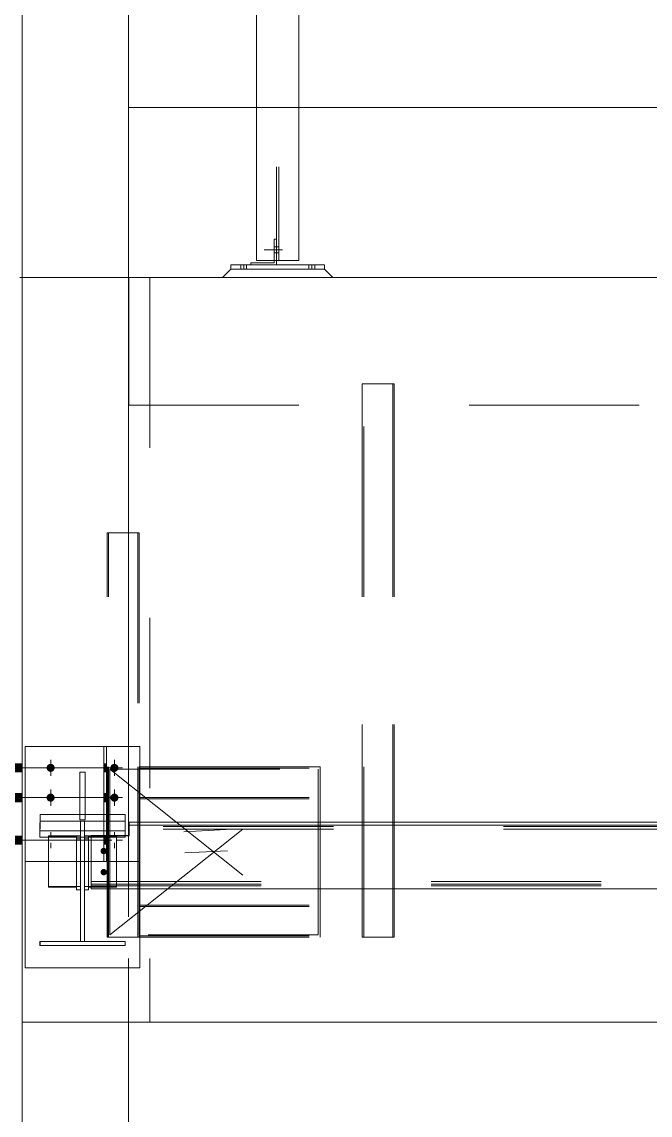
# Model space of a CAD drawing. Header units: millimetres. Extents: x 652937 to 1670132, y 1473552 to 2851037.
# Drawn here: x 663582.993 to 663584.471, y 1524528.252 to 1524530.821 of the extents above; entities that cross this region are included whole.
import ezdxf

# ---------------------------------------------------------------- set-up
doc = ezdxf.new("R2010")
doc.units = ezdxf.units.MM
for name, pattern in [('XKITLINE00', [0]), ('XKITLINE01', [4, 1, -1, 1, -1]), ('XKITLINE02', [4, 2, -2])]:
    doc.linetypes.add(name, pattern=pattern)
for name, color, linetype, lineweight in [('Bolt', 7, 'Continuous', 0), ('Part', 7, 'Continuous', 0), ('S-GRID', 7, 'Continuous', 9)]:
    doc.layers.add(name, color=color, linetype=linetype, lineweight=lineweight)

# ---------------------------------------------------------------- blocks, each defined once
blk = doc.blocks.new('*A39404464')
at = {"layer": 'S-GRID', "color": 7, "linetype": 'XKITLINE01', "lineweight": 0}
blk.add_line((-30.905117, -99.720099), (129.806536, -99.720099), dxfattribs=at)
blk = doc.blocks.new('*A40174541')
at = {"layer": 'Part', "color": 7, "linetype": 'XKITLINE02', "lineweight": 0}
for p, q in [((-6.122978, -86.420099), (-6.122978, -99.520099)), ((-6.122894, -86.420099), (-6.122894, -99.520099)), ((-6.122886, -86.420099), (-6.122886, -99.520099)), ((-5.887978, -86.420099), (-5.887978, -99.520099)), ((-5.887894, -86.420099), (-5.887894, -99.520099)), ((-5.857978, -86.420099), (-5.857978, -99.520099)), ((-5.857894, -86.420099), (-5.857894, -99.520099)), ((-5.622978, -99.520099), (-5.622978, -86.420099)), ((-5.622886, -86.420099), (-5.622886, -99.520099)), ((-6.122986, -97.720099), (-6.122986, -99.520099)), ((-5.622986, -97.720099), (-5.622986, -99.520099)), ((-5.622894, -97.720099), (-5.622894, -99.520099)), ((-5.622886, -99.520099), (-6.122986, -99.520099))]:
    blk.add_line(p, q, dxfattribs=at)
at = {"layer": 'Part', "color": 7, "linetype": 'XKITLINE00', "lineweight": 0}
for p, q in [((-6.122986, -94.325099), (-6.122986, -97.720099)), ((-5.622986, -94.295099), (-5.622986, -97.720099)), ((-5.622894, -94.295099), (-5.622894, -97.720099))]:
    blk.add_line(p, q, dxfattribs=at)
blk = doc.blocks.new('*A40244548')
at = {"layer": 'Part', "color": 7, "linetype": 'XKITLINE00', "lineweight": 0}
for p, q in [((-8.878107, -99.720099), (-8.878107, -83.220099)), ((-7.628107, -99.720099), (-7.628107, -83.220099)), ((-7.627707, -86.220099), (-7.627707, -97.720099)), ((-7.628107, -99.720099), (-8.878107, -99.720099))]:
    blk.add_line(p, q, dxfattribs=at)
at = {"layer": 'Part', "color": 7, "linetype": 'XKITLINE02', "lineweight": 0}
for p, q in [((-8.877707, -99.720099), (-8.877707, -83.220099)), ((-7.627707, -97.720099), (-7.627707, -99.720099)), ((-7.627707, -99.720099), (-7.628107, -99.720099))]:
    blk.add_line(p, q, dxfattribs=at)
blk = doc.blocks.new('*A40264550')
at = {"layer": 'Part', "color": 7, "linetype": 'XKITLINE02', "lineweight": 0}
for p, q in [((-7.627707, -93.720099), (-8.877707, -93.720099)), ((-8.877707, -93.720099), (-8.877707, -99.720099)), ((-7.627537, -93.720099), (-7.627268, -93.720099)), ((-7.627707, -97.720099), (-7.627707, -99.720099)), ((-8.877707, -99.720099), (-7.627268, -99.720099))]:
    blk.add_line(p, q, dxfattribs=at)
at = {"layer": 'Part', "color": 7, "linetype": 'XKITLINE00', "lineweight": 0}
for q in [(-7.627707, -97.720099), (-7.627537, -93.720099)]:
    blk.add_line((-7.627707, -93.720099), q, dxfattribs=at)
blk = doc.blocks.new('*A41044628')
at = {"layer": 'Part', "color": 7, "linetype": 'XKITLINE00', "lineweight": 0}
for p, q in [((-8.878107, -124.470099), (-8.878107, -99.720099)), ((-7.628107, -99.720099), (-8.878107, -99.720099)), ((-7.628107, -99.720099), (-7.628107, -105.231116)), ((-7.628107, -107.831116), (-7.628107, -124.470099)), ((-7.627707, -108.470099), (-7.627707, -124.470099))]:
    blk.add_line(p, q, dxfattribs=at)
at = {"layer": 'Part', "color": 7, "linetype": 'XKITLINE02', "lineweight": 0}
for p, q in [((-8.877707, -124.470099), (-8.877707, -99.720099)), ((-7.627707, -99.720099), (-7.628107, -99.720099)), ((-7.627707, -99.720099), (-7.627707, -108.470099)), ((-7.628107, -105.231116), (-7.628107, -107.831116))]:
    blk.add_line(p, q, dxfattribs=at)
blk = doc.blocks.new('*A41054629')
at = {"layer": 'Part', "color": 7, "linetype": 'XKITLINE02', "lineweight": 0}
for p, q in [((-4.877707, -107.470099), (-4.877707, -100.970099)), ((-4.877707, -100.970099), (-4.502632, -100.970099)), ((-4.877632, -100.970099), (-4.877632, -107.470099)), ((-4.861704, -107.470099), (-4.861704, -100.970099)), ((-4.861635, -107.470099), (-4.861635, -100.970099)), ((-4.518704, -100.970099), (-4.518704, -107.470099)), ((-4.518635, -107.470099), (-4.518635, -100.970099)), ((-4.502707, -107.470099), (-4.502707, -100.970099)), ((-4.502707, -100.970099), (-4.502632, -100.970099)), ((-4.502632, -100.970099), (-4.502632, -107.470099)), ((-4.502632, -107.470099), (-4.877707, -107.470099)), ((-4.502707, -107.470099), (-4.502632, -107.470099))]:
    blk.add_line(p, q, dxfattribs=at)
blk = doc.blocks.new('*A41074631')
at = {"layer": 'Part', "color": 7, "linetype": 'XKITLINE00', "lineweight": 0}
for p, q in [((-8.668136, -106.031138), (-8.668529, -106.222138)), ((-8.668136, -106.031138), (-8.198257, -106.031138)), ((-8.138257, -106.031138), (-7.668136, -106.031138)), ((-7.668136, -106.031138), (-7.668529, -106.222118)), ((-7.668136, -106.106491), (-7.668529, -106.297472)), ((-7.668136, -106.031138), (-7.668136, -106.106491)), ((-8.668529, -106.222138), (-7.668529, -106.222118)), ((-8.668529, -106.297491), (-8.668529, -106.222138)), ((-7.668529, -106.222118), (-7.668529, -106.297472)), ((-7.668529, -106.297472), (-8.668529, -106.297491))]:
    blk.add_line(p, q, dxfattribs=at)
at = {"layer": 'Part', "color": 7, "linetype": 'XKITLINE02', "lineweight": 0}
for p, q in [((-8.668136, -106.106491), (-8.668529, -106.297491)), ((-8.668136, -106.106491), (-8.668136, -106.031138)), ((-7.668136, -106.106491), (-8.668136, -106.106491)), ((-8.198257, -106.031138), (-8.138257, -106.031138))]:
    blk.add_line(p, q, dxfattribs=at)
blk = doc.blocks.new('*A41084632')
at = {"layer": 'Part', "color": 7, "linetype": 'XKITLINE00', "lineweight": 0}
for p, q in [((-7.618317, -106.119092), (-7.618391, -106.155229)), ((-1.218392, -106.155229), (-7.618391, -106.155229)), ((-7.618391, -106.155229), (-7.618389, -106.279648)), ((-1.218317, -106.119092), (-7.618317, -106.119092)), ((-1.218392, -106.155229), (-1.218317, -106.119092)), ((-1.218389, -106.279648), (-1.218392, -106.155229)), ((-1.218316, -106.155229), (-1.218316, -106.168859)), ((-7.668529, -106.276757), (-7.618383, -106.276757)), ((-7.668529, -106.279648), (-7.618389, -106.279648)), ((-1.218389, -106.279648), (-1.168529, -106.279648)), ((-1.218383, -106.276757), (-1.168529, -106.276757)), ((-8.068377, -106.881257), (-8.068377, -106.901739)), ((-8.068377, -106.901739), (-0.768359, -106.901739)), ((-0.768359, -106.881257), (-0.768359, -106.901739))]:
    blk.add_line(p, q, dxfattribs=at)
at = {"layer": 'Part', "color": 7, "linetype": 'XKITLINE02', "lineweight": 0}
for p, q in [((-7.618384, -106.202106), (-7.618316, -106.168859)), ((-1.218385, -106.202106), (-7.618384, -106.202106)), ((-7.618383, -106.276757), (-7.618384, -106.202106)), ((-7.618316, -106.168859), (-7.618317, -106.119092)), ((-1.218316, -106.168859), (-7.618316, -106.168859)), ((-1.218316, -106.168859), (-1.218385, -106.202106)), ((-1.218385, -106.202106), (-1.218383, -106.276757)), ((-1.218317, -106.119092), (-1.218316, -106.155229)), ((-8.068389, -106.279648), (-8.068383, -106.276757)), ((-8.068389, -106.279648), (-8.068377, -106.881257)), ((-8.068389, -106.279648), (-7.668529, -106.279648)), ((-8.068372, -106.849081), (-8.068383, -106.276757)), ((-8.068383, -106.276757), (-7.668529, -106.276757)), ((-7.618389, -106.279648), (-7.618383, -106.276757)), ((-1.218389, -106.279648), (-1.218383, -106.276757)), ((-1.168529, -106.276757), (-0.768365, -106.276757)), ((-1.168529, -106.279648), (-0.768371, -106.279648)), ((-0.768365, -106.276757), (-0.768371, -106.279648)), ((-0.768371, -106.279648), (-0.768359, -106.881257)), ((-0.768354, -106.849081), (-0.768365, -106.276757)), ((-8.068302, -106.865601), (-8.068377, -106.901739)), ((-8.068372, -106.849081), (-8.068303, -106.815834)), ((-8.068372, -106.849081), (-0.768354, -106.849081)), ((-8.068303, -106.815834), (-8.068302, -106.865601)), ((-8.068303, -106.815834), (-0.768285, -106.815834)), ((-8.068302, -106.865601), (-0.768284, -106.865601)), ((-0.768359, -106.901739), (-0.768284, -106.865601)), ((-0.768285, -106.815834), (-0.768354, -106.849081)), ((-0.768284, -106.865601), (-0.768285, -106.815834))]:
    blk.add_line(p, q, dxfattribs=at)
blk = doc.blocks.new('*A41094633')
at = {"layer": 'Part', "color": 7, "linetype": 'XKITLINE00', "lineweight": 0}
for p, q in [((-8.668529, -107.570088), (-8.668529, -107.520088)), ((-7.668136, -107.520088), (-8.668529, -107.520088)), ((-7.668136, -107.520088), (-7.668529, -107.520088)), ((-7.668529, -107.520088), (-7.668529, -107.570088)), ((-7.668136, -107.570088), (-7.668136, -107.520088)), ((-7.668136, -107.570088), (-8.668529, -107.570088)), ((-7.668529, -107.570088), (-7.668136, -107.570088))]:
    blk.add_line(p, q, dxfattribs=at)
at = {"layer": 'Part', "color": 7, "linetype": 'XKITLINE02', "lineweight": 0}
for q in [(-8.668136, -107.520088), (-8.668529, -107.570088)]:
    blk.add_line((-8.668136, -107.570088), q, dxfattribs=at)
blk = doc.blocks.new('*A41104634')
at = {"layer": 'Part', "color": 7, "linetype": 'XKITLINE02', "lineweight": 0}
for p, q in [((-8.193136, -106.106494), (-8.193529, -106.297418)), ((-8.193136, -106.106494), (-8.193136, -107.520088)), ((-8.143136, -106.106494), (-8.193136, -106.106494)), ((-8.143136, -106.106494), (-8.143529, -106.297417)), ((-8.143136, -106.106494), (-8.143136, -106.913058)), ((-8.143529, -107.520088), (-8.143136, -107.520088)), ((-8.143529, -107.520088), (-8.143136, -107.520088))]:
    blk.add_line(p, q, dxfattribs=at)
at = {"layer": 'Part', "color": 7, "linetype": 'XKITLINE00', "lineweight": 0}
for p, q in [((-8.193529, -106.297418), (-8.143529, -106.297417)), ((-8.193529, -107.520088), (-8.193529, -106.297418)), ((-8.143529, -106.297417), (-8.143529, -107.520088)), ((-8.143136, -106.913058), (-8.143136, -107.520088)), ((-8.143529, -107.520088), (-8.193529, -107.520088))]:
    blk.add_line(p, q, dxfattribs=at)
blk = doc.blocks.new('*A41114635')
at = {"layer": 'Part', "color": 7, "linetype": 'XKITLINE02', "lineweight": 0}
for p, q in [((-7.502707, -107.470099), (-7.502707, -107.095099)), ((-7.502707, -107.095099), (-7.502632, -107.095099)), ((-7.502707, -107.095099), (-4.877632, -107.095099)), ((-7.502635, -107.111099), (-7.502704, -107.111099)), ((-7.502704, -107.111099), (-7.502704, -107.454099)), ((-7.502704, -107.111099), (-4.877635, -107.111099)), ((-7.502635, -107.454099), (-7.502635, -107.111099)), ((-7.502632, -107.095099), (-7.502632, -107.470099)), ((-4.877707, -107.470099), (-4.877707, -107.095099)), ((-4.877704, -107.454099), (-4.877704, -107.111099)), ((-4.877635, -107.111099), (-4.877635, -107.454099)), ((-4.877632, -107.470099), (-4.877632, -107.095099)), ((-7.502632, -107.470099), (-7.502707, -107.470099)), ((-7.502707, -107.470099), (-4.877632, -107.470099)), ((-7.502704, -107.454099), (-7.502635, -107.454099)), ((-7.502704, -107.454099), (-4.877635, -107.454099))]:
    blk.add_line(p, q, dxfattribs=at)
blk = doc.blocks.new('*A41124636')
at = {"layer": 'Bolt', "color": 7, "linetype": 'XKITLINE02', "lineweight": 0}
for p, q in [((-6.977237, -106.231326), (-6.477912, -106.205355)), ((-6.964264, -106.480775), (-6.464939, -106.454803))]:
    blk.add_line(p, q, dxfattribs=at)
blk = doc.blocks.new('*A41134637')
at = {"layer": 'Part', "color": 7, "linetype": 'XKITLINE00', "lineweight": 0}
for p, q in [((-8.843115, -105.231116), (-8.84309, -105.231116)), ((-7.493115, -105.231116), (-8.843115, -105.231116)), ((-8.843115, -105.231116), (-8.843115, -107.831116)), ((-7.49309, -105.231116), (-7.493115, -105.231116)), ((-7.493115, -105.231116), (-7.493115, -106.119092)), ((-7.493115, -106.901739), (-7.493115, -107.831116)), ((-8.84309, -107.831116), (-8.843115, -107.831116)), ((-8.843115, -107.831116), (-7.493115, -107.831116)), ((-7.49309, -107.831116), (-7.493115, -107.831116))]:
    blk.add_line(p, q, dxfattribs=at)
at = {"layer": 'Part', "color": 7, "linetype": 'XKITLINE02', "lineweight": 0}
for p, q in [((-8.84309, -107.831116), (-8.84309, -105.231116)), ((-7.49309, -105.231116), (-7.49309, -107.831116)), ((-7.493115, -106.119092), (-7.493115, -106.901739))]:
    blk.add_line(p, q, dxfattribs=at)
blk = doc.blocks.new('*A41144638')
at = {"layer": 'Bolt'}
for points in [[(-7.911, -106.422), (-7.904, -106.424), (-7.897, -106.427), (-7.892, -106.432), (-7.887, -106.438), (-7.884, -106.444), (-7.882, -106.451), (-7.881, -106.458), (-7.882, -106.466), (-7.884, -106.473), (-7.887, -106.479), (-7.892, -106.485), (-7.898, -106.489), (-7.904, -106.493), (-7.911, -106.495), (-7.918, -106.496), (-7.926, -106.495), (-7.933, -106.493), (-7.939, -106.489), (-7.945, -106.485), (-7.95, -106.479), (-7.953, -106.472), (-7.955, -106.465), (-7.956, -106.458), (-7.955, -106.451), (-7.953, -106.444), (-7.95, -106.437), (-7.945, -106.432), (-7.939, -106.427), (-7.933, -106.424), (-7.926, -106.422), (-7.918, -106.421)], [(-7.911, -106.67), (-7.904, -106.673), (-7.897, -106.676), (-7.892, -106.681), (-7.887, -106.686), (-7.884, -106.693), (-7.882, -106.7), (-7.881, -106.707), (-7.882, -106.714), (-7.884, -106.721), (-7.887, -106.728), (-7.892, -106.734), (-7.898, -106.738), (-7.904, -106.742), (-7.911, -106.744), (-7.918, -106.744), (-7.926, -106.744), (-7.933, -106.742), (-7.939, -106.738), (-7.945, -106.733), (-7.95, -106.728), (-7.953, -106.721), (-7.955, -106.714), (-7.956, -106.707), (-7.955, -106.7), (-7.953, -106.693), (-7.95, -106.686), (-7.945, -106.681), (-7.939, -106.676), (-7.933, -106.673), (-7.926, -106.67), (-7.918, -106.67)]]:
    blk.add_hatch(color=7, dxfattribs=at).paths.add_polyline_path(points, flags=17)
at = {"layer": 'Bolt', "color": 7, "linetype": 'XKITLINE00', "lineweight": 0}
for p, q in [((-7.918, -106.462), (-7.918, -106.439)), ((-7.918, -106.711), (-7.918, -106.688))]:
    blk.add_line(p, q, dxfattribs=at)
blk = doc.blocks.new('*A41154639')
at = {"layer": 'Part', "color": 7, "linetype": 'XKITLINE00', "lineweight": 0}
for p, q in [((-8.143419, -106.297481), (-8.143457, -106.31585)), ((-8.143446, -106.913058), (-8.143457, -106.31585)), ((-8.143457, -106.31585), (-8.098457, -106.31585)), ((-8.098419, -106.29748), (-8.098457, -106.31585)), ((-8.098446, -106.913058), (-8.098457, -106.31585)), ((-8.098391, -106.31585), (-8.09838, -106.881257)), ((-7.768391, -106.297474), (-7.76838, -106.881257)), ((-8.098446, -106.913058), (-8.143446, -106.913058)), ((-7.76838, -106.881257), (-8.09838, -106.881257))]:
    blk.add_line(p, q, dxfattribs=at)
at = {"layer": 'Part', "color": 7, "linetype": 'XKITLINE02', "lineweight": 0}
for p, q in [((-8.143383, -106.279713), (-8.143419, -106.297481)), ((-8.143371, -106.87692), (-8.143383, -106.279713)), ((-7.768383, -106.279713), (-8.143383, -106.279713)), ((-8.098391, -106.284049), (-8.098419, -106.29748)), ((-8.098391, -106.284049), (-8.098391, -106.31585)), ((-8.098391, -106.284049), (-7.768391, -106.284049)), ((-7.768391, -106.284049), (-7.768383, -106.279713)), ((-7.768391, -106.284049), (-7.768391, -106.297474)), ((-7.768371, -106.87692), (-7.768383, -106.279713)), ((-8.143446, -106.913058), (-8.143371, -106.87692)), ((-8.143371, -106.87692), (-7.768371, -106.87692)), ((-7.768371, -106.87692), (-7.76838, -106.881257)), ((-8.09838, -106.881257), (-8.098446, -106.913058))]:
    blk.add_line(p, q, dxfattribs=at)
blk = doc.blocks.new('*A41164640')
at = {"layer": 'Part', "color": 7, "linetype": 'XKITLINE02', "lineweight": 0}
for p, q in [((-8.568389, -106.279713), (-8.568398, -106.284049)), ((-8.568398, -106.284049), (-8.238398, -106.284049)), ((-8.568398, -106.284049), (-8.568398, -106.297489)), ((-8.193389, -106.279713), (-8.568389, -106.279713)), ((-8.568389, -106.279713), (-8.568377, -106.87692)), ((-8.238398, -106.284049), (-8.238426, -106.297483)), ((-8.238386, -106.881257), (-8.238398, -106.284049)), ((-8.193529, -106.31585), (-8.193464, -106.31585)), ((-8.193464, -106.31585), (-8.193389, -106.279713)), ((-8.193452, -106.913058), (-8.193464, -106.31585)), ((-8.193389, -106.279713), (-8.193377, -106.87692)), ((-8.568386, -106.881257), (-8.568377, -106.87692)), ((-8.568377, -106.87692), (-8.193377, -106.87692)), ((-8.193452, -106.913058), (-8.193377, -106.87692)), ((-8.238453, -106.881257), (-8.238386, -106.881257)), ((-8.238452, -106.913058), (-8.238386, -106.881257)), ((-8.193529, -106.913058), (-8.193452, -106.913058))]:
    blk.add_line(p, q, dxfattribs=at)
at = {"layer": 'Part', "color": 7, "linetype": 'XKITLINE00', "lineweight": 0}
for p, q in [((-8.568398, -106.297489), (-8.568386, -106.881257)), ((-8.238426, -106.297483), (-8.238464, -106.31585)), ((-8.238464, -106.31585), (-8.193529, -106.31585)), ((-8.238464, -106.31585), (-8.238452, -106.913058)), ((-8.568386, -106.881257), (-8.238453, -106.881257)), ((-8.238452, -106.913058), (-8.193529, -106.913058))]:
    blk.add_line(p, q, dxfattribs=at)
blk = doc.blocks.new('*A41194643')
at = {"layer": 'Part', "color": 7, "linetype": 'XKITLINE02', "lineweight": 0}
for p, q in [((-7.502707, -105.845099), (-7.502707, -105.470099)), ((-7.502707, -105.470099), (-7.502632, -105.470099)), ((-7.502707, -105.470099), (-4.877632, -105.470099)), ((-7.502635, -105.486099), (-7.502704, -105.486099)), ((-7.502704, -105.486099), (-7.502704, -105.829099)), ((-7.502704, -105.486099), (-4.877635, -105.486099)), ((-7.502635, -105.829099), (-7.502635, -105.486099)), ((-7.502632, -105.470099), (-7.502632, -105.845099)), ((-4.877707, -105.845099), (-4.877707, -105.470099)), ((-4.877704, -105.829099), (-4.877704, -105.486099)), ((-4.877635, -105.486099), (-4.877635, -105.829099)), ((-4.877632, -105.845099), (-4.877632, -105.470099)), ((-7.502632, -105.845099), (-7.502707, -105.845099)), ((-7.502707, -105.845099), (-4.877632, -105.845099)), ((-7.502704, -105.829099), (-7.502635, -105.829099)), ((-7.502704, -105.829099), (-4.877635, -105.829099))]:
    blk.add_line(p, q, dxfattribs=at)
blk = doc.blocks.new('*A41204644')
at = {"layer": 'Part', "color": 7, "linetype": 'XKITLINE00', "lineweight": 0}
for p, q in [((-8.19826, -106.091322), (-8.198236, -105.531141)), ((-8.198236, -105.531141), (-8.138236, -105.531141)), ((-8.138236, -105.531141), (-8.13826, -106.091322)), ((-8.138136, -105.531141), (-8.138236, -105.531141)), ((-8.138236, -105.531141), (-8.138136, -105.531141)), ((-8.138136, -106.031141), (-8.138136, -105.531141)), ((-8.13826, -106.091322), (-8.19826, -106.091322)), ((-8.13826, -106.091322), (-8.138136, -106.031141))]:
    blk.add_line(p, q, dxfattribs=at)
at = {"layer": 'Part', "color": 7, "linetype": 'XKITLINE02', "lineweight": 0}
for p, q in [((-8.198136, -106.031141), (-8.198136, -105.531141)), ((-8.198136, -106.031141), (-8.19826, -106.091322)), ((-8.138136, -106.031141), (-8.198136, -106.031141))]:
    blk.add_line(p, q, dxfattribs=at)
blk = doc.blocks.new('*A41214645')
at = {"layer": 'Bolt'}
for points in [[(-8.497, -105.49), (-8.499, -105.499), (-8.504, -105.508), (-8.51, -105.515), (-8.517, -105.521), (-8.525, -105.525), (-8.534, -105.528), (-8.543, -105.529), (-8.552, -105.528), (-8.561, -105.525), (-8.57, -105.521), (-8.577, -105.515), (-8.583, -105.508), (-8.587, -105.499), (-8.59, -105.49), (-8.591, -105.481), (-8.59, -105.472), (-8.587, -105.463), (-8.583, -105.455), (-8.577, -105.448), (-8.57, -105.442), (-8.561, -105.437), (-8.552, -105.435), (-8.543, -105.434), (-8.534, -105.435), (-8.525, -105.437), (-8.517, -105.442), (-8.51, -105.448), (-8.504, -105.455), (-8.499, -105.463), (-8.497, -105.472), (-8.496, -105.481)], [(-7.747, -105.49), (-7.749, -105.499), (-7.754, -105.508), (-7.76, -105.515), (-7.767, -105.521), (-7.775, -105.525), (-7.784, -105.528), (-7.793, -105.529), (-7.802, -105.528), (-7.811, -105.525), (-7.82, -105.521), (-7.827, -105.515), (-7.833, -105.508), (-7.837, -105.499), (-7.84, -105.49), (-7.841, -105.481), (-7.84, -105.472), (-7.837, -105.463), (-7.833, -105.455), (-7.827, -105.448), (-7.82, -105.442), (-7.811, -105.437), (-7.802, -105.435), (-7.793, -105.434), (-7.784, -105.435), (-7.775, -105.437), (-7.767, -105.442), (-7.76, -105.448), (-7.754, -105.455), (-7.749, -105.463), (-7.747, -105.472), (-7.746, -105.481)], [(-8.497, -105.84), (-8.499, -105.849), (-8.504, -105.858), (-8.51, -105.865), (-8.517, -105.871), (-8.525, -105.875), (-8.534, -105.878), (-8.543, -105.879), (-8.552, -105.878), (-8.561, -105.875), (-8.57, -105.871), (-8.577, -105.865), (-8.583, -105.858), (-8.587, -105.849), (-8.59, -105.84), (-8.591, -105.831), (-8.59, -105.822), (-8.587, -105.813), (-8.583, -105.805), (-8.577, -105.798), (-8.57, -105.792), (-8.561, -105.787), (-8.552, -105.785), (-8.543, -105.784), (-8.534, -105.785), (-8.525, -105.787), (-8.517, -105.792), (-8.51, -105.798), (-8.504, -105.805), (-8.499, -105.813), (-8.497, -105.822), (-8.496, -105.831)], [(-7.747, -105.84), (-7.749, -105.849), (-7.754, -105.858), (-7.76, -105.865), (-7.767, -105.871), (-7.775, -105.875), (-7.784, -105.878), (-7.793, -105.879), (-7.802, -105.878), (-7.811, -105.875), (-7.82, -105.871), (-7.827, -105.865), (-7.833, -105.858), (-7.837, -105.849), (-7.84, -105.84), (-7.841, -105.831), (-7.84, -105.822), (-7.837, -105.813), (-7.833, -105.805), (-7.827, -105.798), (-7.82, -105.792), (-7.811, -105.787), (-7.802, -105.785), (-7.793, -105.784), (-7.784, -105.785), (-7.775, -105.787), (-7.767, -105.792), (-7.76, -105.798), (-7.754, -105.805), (-7.749, -105.813), (-7.747, -105.822), (-7.746, -105.831)]]:
    blk.add_hatch(color=7, dxfattribs=at).paths.add_polyline_path(points, flags=17)
at = {"layer": 'Bolt', "color": 7, "linetype": 'XKITLINE00', "lineweight": 0}
for p, q in [((-8.543, -105.576), (-8.543, -105.386)), ((-7.793, -105.576), (-7.793, -105.386)), ((-8.638, -105.481), (-8.448, -105.481)), ((-7.888, -105.481), (-7.698, -105.481)), ((-8.638, -105.831), (-8.448, -105.831)), ((-8.543, -105.926), (-8.543, -105.736)), ((-7.888, -105.831), (-7.698, -105.831)), ((-7.793, -105.926), (-7.793, -105.736)), ((-8.543, -106.236), (-8.543, -106.299)), ((-7.793, -106.236), (-7.793, -106.299)), ((-8.638, -106.331), (-8.575, -106.331)), ((-8.543, -106.426), (-8.543, -106.363)), ((-8.448, -106.331), (-8.511, -106.331)), ((-7.888, -106.331), (-7.825, -106.331)), ((-7.793, -106.426), (-7.793, -106.363)), ((-7.698, -106.331), (-7.761, -106.331))]:
    blk.add_line(p, q, dxfattribs=at)
blk = doc.blocks.new('*A41224646')
at = {"layer": 'Part', "color": 7, "linetype": 'XKITLINE02', "lineweight": 0}
for p, q in [((-7.877707, -107.470099), (-7.877707, -102.720099)), ((-7.877707, -102.720099), (-7.502632, -102.720099)), ((-7.877632, -107.470099), (-7.877632, -102.720099)), ((-7.861704, -107.470099), (-7.861704, -102.720099)), ((-7.861635, -107.470099), (-7.861635, -102.720099)), ((-7.518704, -107.470099), (-7.518704, -102.720099)), ((-7.518635, -102.720099), (-7.518635, -107.470099)), ((-7.502707, -107.470099), (-7.502707, -102.720099)), ((-7.502707, -102.720099), (-7.502632, -102.720099)), ((-7.502632, -102.720099), (-7.502632, -107.470099)), ((-7.502632, -107.470099), (-7.877707, -107.470099)), ((-7.502707, -107.470099), (-7.502632, -107.470099))]:
    blk.add_line(p, q, dxfattribs=at)
blk = doc.blocks.new('*A41234647')
at = {"layer": 'Part', "color": 7, "linetype": 'XKITLINE02', "lineweight": 0}
for p, q in [((-8.842896, -105.231116), (-7.49289, -105.231116)), ((-8.842896, -106.581116), (-8.842896, -105.231116)), ((-8.84289, -106.581116), (-8.84289, -105.231116)), ((-7.492896, -105.231116), (-7.492896, -106.581116)), ((-7.49289, -105.231116), (-7.49289, -106.581116)), ((-7.49289, -106.581116), (-8.842896, -106.581116))]:
    blk.add_line(p, q, dxfattribs=at)
blk = doc.blocks.new('*A41254649')
at = {"layer": 'Part', "color": 7, "linetype": 'XKITLINE02', "lineweight": 0}
for p, q in [((-7.885908, -105.231116), (-7.916178, -105.231116)), ((-7.916178, -106.581116), (-7.916178, -105.231116)), ((-7.915908, -106.581116), (-7.915908, -105.231116)), ((-7.885908, -105.231116), (-7.886178, -105.231116)), ((-7.886178, -105.231116), (-7.886178, -106.581116)), ((-7.885908, -106.581116), (-7.885908, -105.231116)), ((-7.885908, -106.581116), (-7.916178, -106.581116)), ((-7.886178, -106.581116), (-7.885908, -106.581116))]:
    blk.add_line(p, q, dxfattribs=at)
blk = doc.blocks.new('*A41264650')
at = {"layer": 'Bolt'}
for points in [[(-8.886, -105.529), (-9.011, -105.529), (-9.011, -105.434), (-8.886, -105.434)], [(-8.886, -105.529), (-9.011, -105.529), (-9.011, -105.434), (-8.886, -105.434)], [(-7.886, -105.529), (-7.916, -105.529), (-7.916, -105.434), (-7.886, -105.434)], [(-7.886, -105.529), (-7.916, -105.529), (-7.916, -105.434), (-7.886, -105.434)], [(-8.886, -105.879), (-9.011, -105.879), (-9.011, -105.784), (-8.886, -105.784)], [(-8.886, -105.879), (-9.011, -105.879), (-9.011, -105.784), (-8.886, -105.784)], [(-7.886, -105.879), (-7.916, -105.879), (-7.916, -105.784), (-7.886, -105.784)], [(-7.886, -105.879), (-7.916, -105.879), (-7.916, -105.784), (-7.886, -105.784)], [(-8.886, -106.379), (-9.011, -106.379), (-9.011, -106.284), (-8.886, -106.284)], [(-8.886, -106.379), (-9.011, -106.379), (-9.011, -106.284), (-8.886, -106.284)], [(-7.886, -106.379), (-7.916, -106.379), (-7.916, -106.284), (-7.886, -106.284)], [(-7.886, -106.379), (-7.916, -106.379), (-7.916, -106.284), (-7.886, -106.284)]]:
    blk.add_hatch(color=7, dxfattribs=at).paths.add_polyline_path(points, flags=17)
at = {"layer": 'Bolt', "color": 7, "linetype": 'XKITLINE00', "lineweight": 0}
for p, q in [((-8.886, -105.434), (-9.011, -105.434)), ((-8.886, -105.434), (-9.011, -105.434)), ((-7.886, -105.434), (-7.916, -105.434)), ((-7.886, -105.434), (-7.916, -105.434)), ((-7.833, -105.481), (-9.186, -105.481)), ((-7.833, -105.481), (-9.186, -105.481)), ((-8.886, -105.529), (-9.011, -105.529)), ((-8.886, -105.529), (-9.011, -105.529)), ((-7.886, -105.529), (-7.916, -105.529)), ((-7.886, -105.529), (-7.916, -105.529)), ((-7.833, -105.831), (-9.186, -105.831)), ((-7.833, -105.831), (-9.186, -105.831)), ((-8.886, -105.784), (-9.011, -105.784)), ((-8.886, -105.784), (-9.011, -105.784)), ((-7.886, -105.784), (-7.916, -105.784)), ((-7.886, -105.784), (-7.916, -105.784)), ((-8.886, -105.879), (-9.011, -105.879)), ((-8.886, -105.879), (-9.011, -105.879)), ((-7.886, -105.879), (-7.916, -105.879)), ((-7.886, -105.879), (-7.916, -105.879)), ((-7.833, -106.331), (-9.186, -106.331)), ((-7.833, -106.331), (-9.186, -106.331)), ((-8.886, -106.284), (-9.011, -106.284)), ((-8.886, -106.284), (-9.011, -106.284)), ((-7.886, -106.284), (-7.916, -106.284)), ((-7.886, -106.284), (-7.916, -106.284)), ((-8.886, -106.379), (-9.011, -106.379)), ((-8.886, -106.379), (-9.011, -106.379)), ((-7.886, -106.379), (-7.916, -106.379)), ((-7.886, -106.379), (-7.916, -106.379))]:
    blk.add_line(p, q, dxfattribs=at)
blk = doc.blocks.new('*A41274651')
at = {"layer": 'Part', "color": 7, "linetype": 'XKITLINE02', "lineweight": 0}
for p, q in [((-5.322881, -99.570099), (-6.422991, -99.570099)), ((-6.422991, -99.570099), (-6.422991, -99.620099)), ((-6.422991, -99.620099), (-5.322881, -99.620099)), ((-6.422881, -99.570099), (-6.422881, -99.620099)), ((-5.322991, -99.620099), (-5.322991, -99.570099)), ((-5.322881, -99.620099), (-5.322881, -99.570099))]:
    blk.add_line(p, q, dxfattribs=at)
blk = doc.blocks.new('*A41284652')
at = {"layer": 'Part', "color": 7, "linetype": 'XKITLINE02', "lineweight": 0}
for p, q in [((-6.523012, -99.720099), (-6.422991, -99.620099)), ((-6.422881, -99.620099), (-6.522861, -99.720099)), ((-6.422991, -99.620099), (-6.422881, -99.620099)), ((-6.422991, -99.620099), (-5.322881, -99.620099)), ((-5.223012, -99.720099), (-5.322991, -99.620099)), ((-5.322881, -99.620099), (-5.222861, -99.720099)), ((-5.222861, -99.720099), (-6.523012, -99.720099)), ((-5.222861, -99.720099), (-5.223012, -99.720099))]:
    blk.add_line(p, q, dxfattribs=at)
blk = doc.blocks.new('*A41294653')
at = {"layer": 'Part', "color": 7, "linetype": 'XKITLINE02', "lineweight": 0}
for p, q in [((-5.887906, -99.270099), (-5.912966, -99.270099)), ((-5.912966, -99.270099), (-5.912966, -99.545099)), ((-5.912906, -99.545099), (-5.912906, -99.270099)), ((-5.887966, -99.570099), (-5.887966, -99.270099)), ((-5.887906, -99.570099), (-5.887906, -99.270099)), ((-5.912906, -99.545099), (-6.187966, -99.545099)), ((-6.187966, -99.545099), (-6.187966, -99.570099)), ((-6.187906, -99.545099), (-6.187906, -99.570099)), ((-6.187966, -99.570099), (-5.887906, -99.570099))]:
    blk.add_line(p, q, dxfattribs=at)
blk = doc.blocks.new('*A41304654')
at = {"layer": 'Bolt', "color": 7, "linetype": 'XKITLINE02', "lineweight": 0}
for p, q in [((-5.818336, -99.395099), (-6.032936, -99.395099)), ((-5.887917, -99.360099), (-5.912917, -99.360099)), ((-5.857929, -99.360099), (-5.887929, -99.360099)), ((-5.887956, -99.430099), (-5.912956, -99.430099)), ((-5.857943, -99.430099), (-5.887943, -99.430099))]:
    blk.add_line(p, q, dxfattribs=at)
blk = doc.blocks.new('*A41314655')
at = {"layer": 'Bolt', "color": 7, "linetype": 'XKITLINE02', "lineweight": 0}
for p, q in [((-6.307958, -99.620099), (-6.307958, -99.570099)), ((-6.272936, -99.620099), (-6.272936, -99.570099)), ((-6.237914, -99.620099), (-6.237914, -99.570099)), ((-5.507958, -99.620099), (-5.507958, -99.570099)), ((-5.472936, -99.620099), (-5.472936, -99.570099)), ((-5.437914, -99.620099), (-5.437914, -99.570099))]:
    blk.add_line(p, q, dxfattribs=at)
blk = doc.blocks.new('*A41374661')
at = {"layer": 'Part', "color": 7, "linetype": 'XKITLINE02', "lineweight": 0}
for p, q in [((-7.622829, -99.720099), (-7.622829, -101.220099)), ((3.222733, -99.720099), (-7.622829, -99.720099)), ((3.222193, -101.220099), (3.222193, -99.720099)), ((-7.622829, -101.220099), (3.222733, -101.220099))]:
    blk.add_line(p, q, dxfattribs=at)
blk = doc.blocks.new('*A41384662')
at = {"layer": 'Part', "color": 7, "linetype": 'XKITLINE02', "lineweight": 0}
for p, q in [((-7.377268, -99.720099), (-8.877707, -99.720099)), ((-8.877707, -99.720099), (-8.877707, -108.470099)), ((-7.377707, -99.720099), (-7.377707, -108.470099)), ((-8.877707, -108.470099), (-7.377268, -108.470099))]:
    blk.add_line(p, q, dxfattribs=at)
blk = doc.blocks.new('*A41484672')
at = {"layer": 'Part', "color": 7, "linetype": 'XKITLINE02', "lineweight": 0}
for p, q in [((-5.373212, -105.470099), (-7.873212, -105.470099)), ((-7.873212, -105.470099), (-7.873212, -107.470099)), ((-7.848212, -107.445099), (-5.398212, -105.495099)), ((-7.848212, -105.495099), (-5.398212, -107.445099)), ((-7.848212, -105.495099), (-7.847849, -105.495099)), ((-7.848212, -105.495099), (-5.398212, -105.495099)), ((-7.848212, -107.445099), (-7.848212, -105.495099)), ((-7.847849, -107.445099), (-5.397849, -105.495099)), ((-7.847849, -105.495099), (-5.397849, -107.445099)), ((-5.398212, -105.495099), (-5.397849, -105.495099)), ((-5.398212, -105.495099), (-5.398212, -107.445099)), ((-5.373212, -105.470099), (-5.372849, -105.470099)), ((-5.373212, -107.470099), (-5.373212, -105.470099)), ((-7.873212, -107.470099), (-5.372849, -107.470099)), ((-7.848212, -107.445099), (-7.847849, -107.445099)), ((-5.398212, -107.445099), (-7.848212, -107.445099)), ((-5.398212, -107.445099), (-5.397849, -107.445099))]:
    blk.add_line(p, q, dxfattribs=at)
blk = doc.blocks.new('*A41574681')
at = {"layer": 'Part', "color": 7, "linetype": 'XKITLINE00', "lineweight": 0}
for p, q in [((37.371892, -99.720099), (-7.628107, -99.720099)), ((-7.628107, -99.720099), (-7.628107, -105.231116)), ((-7.628107, -107.831116), (-7.628107, -108.470099)), ((-7.628107, -108.470099), (37.371892, -108.470099))]:
    blk.add_line(p, q, dxfattribs=at)
at = {"layer": 'Part', "color": 7, "linetype": 'XKITLINE02', "lineweight": 0}
for p, q in [((-7.627807, -99.720099), (-7.627807, -108.470099)), ((-7.628107, -105.231116), (-7.628107, -107.831116))]:
    blk.add_line(p, q, dxfattribs=at)
blk = doc.blocks.new('*A41584682')
at = {"layer": 'Part', "color": 7, "linetype": 'XKITLINE00', "lineweight": 0}
for p, q in [((-7.628107, -99.720099), (-7.628107, -97.720099)), ((-7.628107, -97.720099), (36.121892, -97.720099)), ((-7.628107, -99.720099), (36.121892, -99.720099))]:
    blk.add_line(p, q, dxfattribs=at)
at = {"layer": 'Part', "color": 7, "linetype": 'XKITLINE02', "lineweight": 0}
for p, q in [((-7.628107, -97.720099), (-7.627857, -97.720099)), ((-7.627857, -97.720099), (-7.627857, -99.720099)), ((-7.627857, -99.720099), (-7.628107, -99.720099))]:
    blk.add_line(p, q, dxfattribs=at)

msp = doc.modelspace()

# ---------------------------------------------------------------- block references
at = {"color": 7, "lineweight": 0, "xscale": 0.2, "yscale": 0.2, "zscale": 0.2}
for name in ['*A40244548', '*A40174541', '*A40264550', '*A41584682', '*A39404464', '*A41294653', '*A41304654', '*A41284652', '*A41274651', '*A41314655', '*A41044628', '*A41384662', '*A41574681', '*A41374661', '*A41054629', '*A41224646', '*A41134637', '*A41234647', '*A41254649', '*A41214645', '*A41264650', '*A41204644', '*A41484672', '*A41194643', '*A41074631', '*A41104634', '*A41084632', '*A41164640', '*A41154639', '*A41124636', '*A41144638', '*A41114635', '*A41094633']:
    msp.add_blockref(name, (663584.7698, 1524550.1643), dxfattribs=at)

doc.saveas('drawing.dxf')
